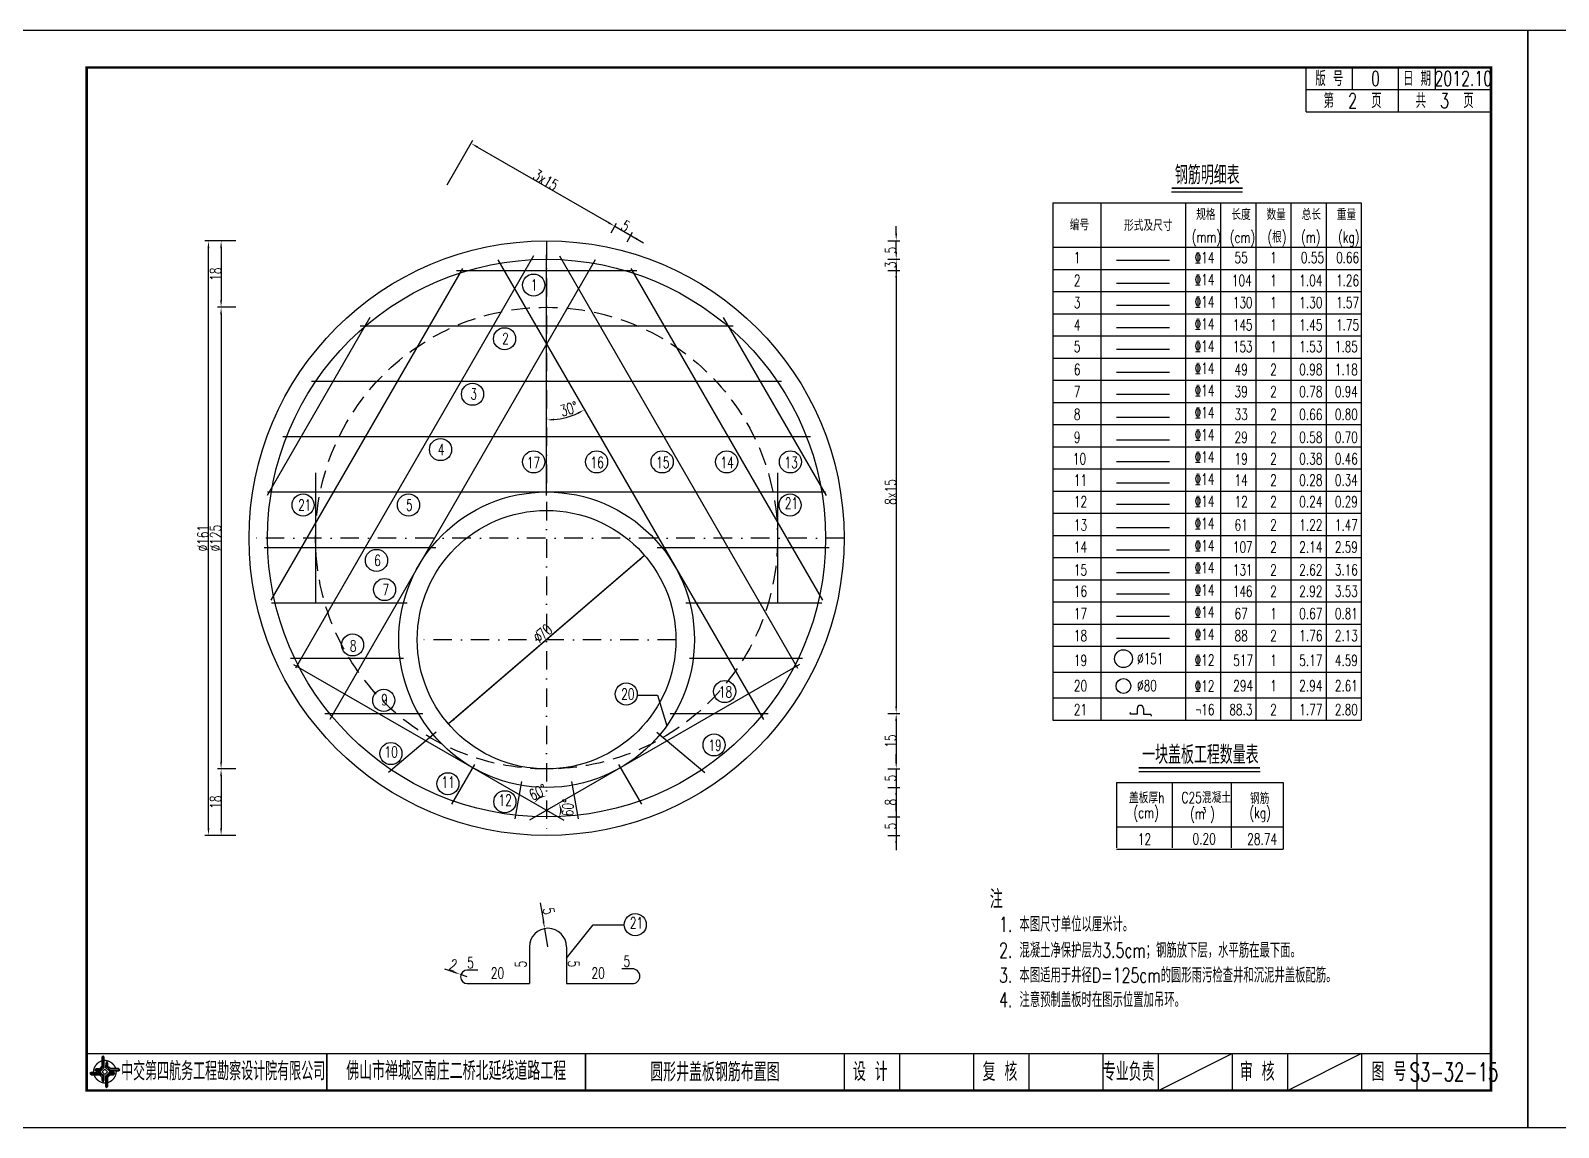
# Model space of a CAD drawing. Extents: x 5781 to 12795, y 1434 to 2653.
# Drawn here: x 7056.2 to 7469.6, y 1795.1 to 2092.1 of the extents above; entities that cross this region are included whole.
import ezdxf
from ezdxf.enums import TextEntityAlignment as Align

# ---------------------------------------------------------------- set-up
doc = ezdxf.new("R2010")
doc.units = 0
doc.header["$LTSCALE"] = 5
doc.linetypes.add('DASHDOT', pattern=[1, 0.5, -0.25, 0, -0.25])
doc.linetypes.add('HIDDEN', pattern=[0.375, 0.25, -0.125])
doc.layers.get('0').update_dxf_attribs({"linetype": 'CONTINUOUS'})
for name, color, linetype in [('中心线', 2, 'DASHDOT'), ('图框', 7, 'CONTINUOUS'), ('尺寸标注', 4, 'CONTINUOUS'), ('文字', 7, 'CONTINUOUS'), ('文字字符', 7, 'CONTINUOUS'), ('结构', 7, 'CONTINUOUS'), ('钢筋', 1, 'CONTINUOUS')]:
    doc.layers.add(name, color=color, linetype=linetype)
doc.styles.get("Standard").update_dxf_attribs({"font": 'simplex1.shx', "width": 0.7, "bigfont": 'hztxt.shx'})

# ---------------------------------------------------------------- blocks, each defined once
blk = doc.blocks.new('series')
at = {"width": 0.75}
for tag, height, p in [('页码', 4, (-35, -19)), ('图名', 5, (-220, -282)), ('图号', 5, (-20, -282))]:
    blk.add_attdef(tag, text='', height=height, dxfattribs=at).set_placement(p, align=Align.MIDDLE_CENTER)
blk = doc.blocks.new('tb')
at = {"lineweight": -3}
h = blk.add_hatch(color=256, dxfattribs=at)
h.paths.add_polyline_path([(-1.23, -0.13), (-3.78, -0.14), (-4.14, -0.41), (-1.4, -0.44), (-0.56, -1.24), (-0.54, -2.62), (-0.27, -2.2), (-0.26, -1.06)])
h.paths.add_polyline_path([(0.13, -1.08), (0.14, -3.86), (0.41, -4.26), (0.44, -1.24), (1.25, -0.43), (2.66, -0.43), (2.26, -0.16), (1.07, -0.15)])
h.paths.add_polyline_path([(1.08, 0.3), (3.62, 0.3), (4.02, 0.56), (1.25, 0.57), (0.43, 1.39), (0.43, 2.8), (0.16, 2.41), (0.15, 1.24)])
h.paths.add_polyline_path([(-0.28, 1.21), (-0.28, 3.99), (-0.56, 4.39), (-0.57, 1.41), (-1.38, 0.6), (-2.74, 0.56), (-2.33, 0.3), (-1.2, 0.29)])
for p, q in [((-0.56, 4.39), (-0.57, 1.41)), ((-1.38, 0.6), (-2.74, 0.56)), ((-0.57, 1.41), (-1.38, 0.6)), ((0.43, 2.8), (0.43, 1.39)), ((0.43, 1.39), (1.25, 0.57)), ((1.25, 0.57), (4.02, 0.56)), ((-4.14, -0.41), (-1.4, -0.44)), ((-1.4, -0.44), (-0.56, -1.24)), ((-0.56, -1.24), (-0.54, -2.62)), ((0.41, -4.26), (0.44, -1.24)), ((0.44, -1.24), (1.25, -0.43)), ((1.25, -0.43), (2.66, -0.43))]:
    blk.add_line(p, q, dxfattribs=at)
at = {"lineweight": -3, "flags": 128}
for points in [[(-0.9, 3.99), (-0.9, 1.58), (-1.53, 0.91), (-2.34, 0.91), (-2.74, 0.56), (-2.33, 0.3), (-1.2, 0.29), (-0.28, 1.21), (-0.28, 3.99), (-0.56, 4.39)], [(-0.04, 0.77), (0.68, 0.04), (-0.04, -0.69), (-0.77, 0.05)], [(3.62, 0.92), (1.43, 0.92), (0.77, 1.54), (0.77, 2.38), (0.43, 2.8), (0.16, 2.41), (0.15, 1.24), (1.08, 0.3), (3.62, 0.3), (4.02, 0.56)], [(-3.73, -0.76), (-1.54, -0.76), (-0.89, -1.39), (-0.89, -2.21), (-0.54, -2.62), (-0.27, -2.2), (-0.26, -1.06), (-1.23, -0.13), (-3.78, -0.14), (-4.14, -0.41)], [(0.75, -3.85), (0.75, -1.43), (1.4, -0.78), (2.26, -0.78), (2.66, -0.43), (2.26, -0.16), (1.07, -0.15), (0.13, -1.08), (0.14, -3.86), (0.41, -4.26)]]:
    blk.add_lwpolyline(points, close=True, dxfattribs=at)
at = {"lineweight": -3, "const_width": 0.35, "flags": 128}
for points in [[(-0.9, 3.02, 0.324167), (-3.16, -0.14)], [(2.88, 0.92, 0.324403), (-0.24, 3.15)], [(0.75, -2.86, 0.325418), (3.02, 0.26)], [(-2.98, -0.76, 0.322976), (0.14, -2.98)]]:
    blk.add_lwpolyline(points, format="xyb", dxfattribs=at)
blk = doc.blocks.new('DIM')
at = {"layer": '尺寸标注'}
blk.add_solid([(-1, -0.125), (-1, 0.125), (0, 0)], dxfattribs=at)
blk = doc.blocks.new('123')
at = {"layer": '图框'}
blk.add_lwpolyline([(6201.38, 2092.12), (6201.38, 2389.12), (5781.38, 2389.12), (5781.38, 2092.12)], close=True, dxfattribs=at)

msp = doc.modelspace()

# ---------------------------------------------------------------- linework, layer by layer
for p, q in [((7364.9355, 2048.435), (7384.1648, 2048.435)), ((7356.0669, 1891.4824), (7388.9138, 1891.4824))]:
    msp.add_line(p, q)
at = {"const_width": 0.4}
for points in [[(7364.9355, 2049.435), (7384.1648, 2049.435)], [(7356.0669, 1892.4824), (7388.9138, 1892.4824)]]:
    msp.add_lwpolyline(points, dxfattribs=at)
at = {"layer": '中心线', "ltscale": 2}
for p, q in [((7195.8284, 2035.1811), (7195.8284, 1874.1811)), ((7276.3284, 1954.6811), (7115.3284, 1954.6811)), ((7230.8284, 1927.1811), (7160.8284, 1927.1811))]:
    msp.add_line(p, q, dxfattribs=at)
at = {"layer": '图框'}
for p, q in [((7401.3768, 2070.1207), (7401.3768, 2082.1207)), ((7413.8768, 2076.1207), (7413.8768, 2082.1207)), ((7426.3768, 2076.1207), (7426.3768, 2082.1207)), ((7436.3768, 2076.1207), (7436.3768, 2082.1207)), ((7401.3768, 2076.1207), (7451.3768, 2076.1207)), ((7426.3768, 2070.1207), (7426.3768, 2076.1207)), ((7401.3768, 2070.1207), (7451.3768, 2070.1207)), ((7361.3768, 1805.1207), (7381.3768, 1815.1207)), ((7416.3768, 1815.1207), (7396.3768, 1805.1207))]:
    msp.add_line(p, q, dxfattribs=at)
for points, const_width in [([(7451.3768, 2082.1207), (7071.3768, 2082.1207), (7071.3768, 1805.1207), (7451.3768, 1805.1207), (7451.3768, 2082.1207)], 0.7), ([(7071.3768, 1815.1207), (7451.3768, 1815.1207)], 0.4), ([(7136.3768, 1815.1207), (7136.3768, 1805.1207)], 0.4), ([(7206.3768, 1805.1207), (7206.3768, 1815.1207)], 0.4), ([(7276.3768, 1805.1207), (7276.3768, 1815.1207)], 0.4), ([(7291.3768, 1805.1207), (7291.3768, 1815.1207)], 0.4), ([(7311.3768, 1805.1207), (7311.3768, 1815.1207)], 0.4), ([(7326.3768, 1805.1207), (7326.3768, 1815.1207)], 0.4), ([(7346.3768, 1805.1207), (7346.3768, 1815.1207)], 0.4), ([(7346.3768, 1805.1207), (7346.3768, 1815.1207)], 0.4), ([(7361.3768, 1805.1207), (7361.3768, 1815.1207)], 0.4), ([(7381.3768, 1805.1207), (7381.3768, 1815.1207)], 0.4), ([(7396.3768, 1805.1207), (7396.3768, 1815.1207)], 0.4), ([(7416.3768, 1805.1207), (7416.3768, 1815.1207)], 0.4), ([(7431.3768, 1805.1207), (7431.3768, 1815.1207)], 0.4)]:
    msp.add_lwpolyline(points, dxfattribs=dict(at, const_width=const_width))
at = {"layer": '尺寸标注'}
for p, q in [((7168.9444, 2050.3634), (7175.9118, 2062.4313)), ((7177.1438, 2060.5653), (7212.5412, 2040.1286)), ((7212.5412, 2040.1286), (7210.8091, 2041.1286)), ((7213.2669, 2037.3856), (7214.7732, 2039.9946)), ((7213.2669, 2037.3856), (7214.7732, 2039.9946)), ((7214.2732, 2039.1286), (7222.0675, 2034.6286)), ((7290.4323, 2037.1811), (7290.4323, 2039.1811)), ((7107.5601, 2035.1811), (7103.3343, 2035.1811)), ((7111.7219, 2035.1811), (7106.7601, 2035.1811)), ((7217.597, 2034.8856), (7219.1034, 2037.4946)), ((7288.2082, 2035.1811), (7291.4323, 2035.1811)), ((7290.4323, 2032.1811), (7290.4323, 2035.1811)), ((7104.3343, 1876.1811), (7104.3343, 2033.1811)), ((7107.7601, 2033.1811), (7107.7601, 2019.1811)), ((7288.2082, 2030.1811), (7291.4323, 2030.1811)), ((7288.2082, 2030.1811), (7291.4323, 2030.1811)), ((7288.2082, 2027.1811), (7291.4323, 2027.1811)), ((7288.2082, 2027.1811), (7291.4323, 2027.1811)), ((7290.4323, 2028.1811), (7290.4323, 2026.1811)), ((7290.4323, 2025.1811), (7290.4323, 1909.1811)), ((7290.4323, 2025.1811), (7290.4323, 2023.1811)), ((7111.7219, 2017.1811), (7106.7601, 2017.1811)), ((7111.7219, 2017.1811), (7106.7601, 2017.1811)), ((7107.7601, 2015.1811), (7107.7601, 1894.1811)), ((7222.3682, 1949.9986), (7169.2885, 1904.3637)), ((7220.8517, 1948.6947), (7170.805, 1905.6676)), ((7222.2378, 1950.1502), (7221.7163, 1950.7569)), ((7220.3561, 1912.1382), (7225.8549, 1912.1382)), ((7225.8549, 1912.1382), (7228.3573, 1903.9031)), ((7288.2082, 1907.1811), (7291.4323, 1907.1811)), ((7288.2082, 1907.1811), (7291.4323, 1907.1811)), ((7169.1581, 1904.5154), (7168.6366, 1905.122)), ((7290.4323, 1905.1811), (7290.4323, 1894.1811)), ((7290.4323, 1894.1811), (7290.4323, 1896.1811)), ((7111.7219, 1892.1811), (7106.7601, 1892.1811)), ((7111.7219, 1892.1811), (7106.7601, 1892.1811)), ((7107.7601, 1890.1811), (7107.7601, 1876.1811)), ((7288.2082, 1892.1811), (7291.4323, 1892.1811)), ((7288.2082, 1892.1811), (7291.4323, 1892.1811)), ((7290.4323, 1892.1811), (7290.4323, 1870.1811)), ((7288.2082, 1887.1811), (7291.4323, 1887.1811)), ((7288.2082, 1887.1811), (7291.4323, 1887.1811)), ((7290.4323, 1885.1811), (7290.4323, 1883.1811)), ((7290.4323, 1885.1811), (7290.4323, 1881.1811)), ((7290.4323, 1881.1811), (7290.4323, 1883.1811)), ((7288.2082, 1879.1811), (7291.4323, 1879.1811)), ((7288.2082, 1879.1811), (7291.4323, 1879.1811)), ((7107.5601, 1874.1811), (7103.3343, 1874.1811)), ((7111.7219, 1874.1811), (7106.7601, 1874.1811)), ((7288.2082, 1874.1811), (7291.4323, 1874.1811)), ((7194.0594, 1855.9116), (7194.9632, 1850.9262)), ((7196.212, 1844.0384), (7195.32, 1848.9582)), ((7201.212, 1840.9631), (7208.4565, 1850.0205)), ((7208.4565, 1850.0205), (7216.8223, 1850.0205)), ((7168.2297, 1838.0994), (7170.6145, 1837.2445)), ((7174.3798, 1835.8946), (7172.4971, 1836.5695))]:
    msp.add_line(p, q, dxfattribs=at)
at = {"layer": '尺寸标注', "color": 1}
for p, q in [((7133.3284, 1972.3692), (7133.3284, 1936.9931)), ((7258.3284, 1972.3692), (7258.3284, 1936.9931)), ((7355.6716, 1907.0515), (7353.8521, 1907.0515)), ((7355.6716, 1908.571), (7355.6716, 1907.0515)), ((7357.3335, 1908.571), (7357.3335, 1907.0515)), ((7357.3335, 1907.0515), (7359.3207, 1907.0515)), ((7191.212, 1844.0384), (7191.212, 1834.0639)), ((7201.212, 1844.0384), (7201.212, 1834.0639)), ((7177.2561, 1837.7253), (7174.3798, 1837.7253)), ((7219.0503, 1838.0885), (7216.1741, 1838.0885)), ((7174.3798, 1834.0639), (7191.212, 1834.0639)), ((7201.212, 1834.0639), (7219.0503, 1834.0639))]:
    msp.add_line(p, q, dxfattribs=at)
at = {"layer": '尺寸标注'}
for centre in [(7192.3226, 2023.2064), (7184.4508, 2008.6556), (7175.7905, 1993.6556), (7167.1302, 1978.6556), (7192.3226, 1975.3415), (7209.3637, 1975.3415), (7227.1062, 1975.3415), (7244.5547, 1975.3415), (7261.8111, 1975.3415), (7129.9539, 1963.6556), (7158.47, 1963.6556), (7261.7258, 1963.6556), (7149.8097, 1948.6556), (7151.9905, 1940.7726), (7143.3303, 1925.7726), (7217.3799, 1912.4757), (7244.0353, 1913.1541), (7151.7848, 1910.7726), (7153.7013, 1896.3693), (7241.1582, 1898.7003), (7169.1236, 1888.1886), (7184.5406, 1883.3147), (7219.8175, 1850.0205)]:
    msp.add_circle(centre, 2.9952, dxfattribs=at)
for centre, radius, start, end in [((7195.8284, 2007.1811), 20.499, 275.59233, 294.40767), ((7195.8284, 1880.9931), 3.9482, 119.34337, 120.65663), ((7195.8284, 1880.9931), 3.9207, 359.553717, 0.446283)]:
    msp.add_arc(centre, radius, start, end, dxfattribs=at)
at = {"layer": '尺寸标注', "color": 1}
for centre, radius, start, end in [((7353.8521, 1907.2378), 0.1863, 90, 270), ((7356.5025, 1908.571), 0.8309, 0, 180), ((7359.3207, 1906.6698), 0.1863, 270, 90), ((7196.212, 1844.0384), 5, 0, 180), ((7174.3798, 1835.8946), 1.8307, 90, 270), ((7219.0503, 1836.0762), 2.0123, 270, 90)]:
    msp.add_arc(centre, radius, start, end, dxfattribs=at)
at = {"layer": '文字'}
for p, q in [((7378.1919, 2045.435), (7378.1919, 1905.435)), ((7387.7065, 2045.435), (7387.7065, 1905.435)), ((7397.2211, 2045.435), (7397.2211, 1905.435)), ((7406.7357, 2045.435), (7406.7357, 1905.435)), ((7332.85, 2033.435), (7416.2502, 2033.435)), ((7332.85, 2027.435), (7416.2502, 2027.435)), ((7332.85, 2021.435), (7416.2502, 2021.435)), ((7332.85, 2015.435), (7416.2502, 2015.435)), ((7332.85, 2009.435), (7416.2502, 2009.435)), ((7332.85, 2003.435), (7416.2502, 2003.435)), ((7332.85, 1997.435), (7416.2502, 1997.435)), ((7332.85, 1991.435), (7416.2502, 1991.435)), ((7332.85, 1985.435), (7416.2502, 1985.435)), ((7332.85, 1979.435), (7416.2502, 1979.435)), ((7332.85, 1973.435), (7416.2502, 1973.435)), ((7332.85, 1967.435), (7416.2502, 1967.435)), ((7332.85, 1961.435), (7416.2502, 1961.435)), ((7332.85, 1955.435), (7416.2502, 1955.435)), ((7332.85, 1949.435), (7416.2502, 1949.435)), ((7332.85, 1943.435), (7416.2502, 1943.435)), ((7332.85, 1937.435), (7416.2502, 1937.435)), ((7332.85, 1931.435), (7416.2502, 1931.435)), ((7332.85, 1925.435), (7416.2502, 1925.435)), ((7332.85, 1918.435), (7416.2502, 1918.435)), ((7332.85, 1911.435), (7416.2502, 1911.435)), ((7365.0825, 1888.4824), (7365.0825, 1870.8555)), ((7381.0825, 1888.4824), (7381.0825, 1870.8555)), ((7350.0825, 1876.4824), (7395.1874, 1876.4824))]:
    msp.add_line(p, q, dxfattribs=at)
at = {"layer": '文字字符', "color": 1, "linetype": 'ByBlock'}
for p, q in [((7332.85, 2045.435), (7332.85, 1905.435)), ((7332.85, 2045.435), (7416.2502, 2045.435)), ((7416.2502, 2045.435), (7416.2502, 1905.435)), ((7332.85, 1905.435), (7416.2502, 1905.435)), ((7350.0825, 1888.4824), (7395.1874, 1888.4824)), ((7350.0825, 1888.4824), (7350.0825, 1870.8555)), ((7395.1874, 1888.4824), (7395.1874, 1870.4824)), ((7350.0825, 1870.4824), (7395.1874, 1870.4824))]:
    msp.add_line(p, q, dxfattribs=at)
at = {"layer": '文字字符', "linetype": 'ByBlock'}
for p, q in [((7345.85, 2045.435), (7345.85, 1905.435)), ((7368.6773, 2045.435), (7368.6773, 1905.435))]:
    msp.add_line(p, q, dxfattribs=at)
at = {"layer": '结构'}
for centre, radius in [((7195.8284, 1954.6811), 80.5), ((7195.8284, 1927.1811), 35)]:
    msp.add_circle(centre, radius, dxfattribs=at)
at = {"layer": '结构', "linetype": 'HIDDEN', "ltscale": 4}
msp.add_circle((7195.8284, 1954.6811), 62.5, dxfattribs=at)
at = {"layer": '钢筋'}
for p, q in [((7192.3177, 2031.1005), (7127.8919, 1919.5117)), ((7209.0228, 2030.0347), (7137.1675, 1905.5776)), ((7182.6339, 2030.0347), (7254.4892, 1905.5776)), ((7195.8284, 1966.2263), (7195.8284, 2031.3521)), ((7199.339, 2031.1005), (7263.7648, 1919.5117)), ((7350.0726, 2029.9588), (7364.4028, 2029.9588)), ((7173.0383, 2027.7076), (7121.1906, 1937.9047)), ((7171.4152, 2027.1811), (7220.2415, 2027.1811)), ((7218.6184, 2027.7076), (7270.4661, 1937.9047)), ((7350.0726, 2023.754), (7364.4028, 2023.754)), ((7350.0726, 2017.7733), (7364.4028, 2017.7733)), ((7148.0496, 2014.426), (7120.1985, 1966.1863)), ((7243.6071, 2014.426), (7271.4582, 1966.1863)), ((7145.3704, 2012.1811), (7246.2863, 2012.1811)), ((7350.0726, 2011.7268), (7364.4028, 2011.7268)), ((7350.0726, 2005.8591), (7364.4028, 2005.8591)), ((7132.2202, 1997.1811), (7259.4365, 1997.1811)), ((7350.0726, 1999.6422), (7364.4028, 1999.6422)), ((7350.0726, 1993.6645), (7364.4028, 1993.6645)), ((7350.0726, 1987.4809), (7364.4028, 1987.4809)), ((7124.4421, 1982.1811), (7267.2146, 1982.1811)), ((7350.0726, 1981.2865), (7364.4028, 1981.2865)), ((7350.0726, 1975.452), (7364.4028, 1975.452)), ((7350.0726, 1969.6918), (7364.4028, 1969.6918)), ((7120.3565, 1967.1811), (7271.3002, 1967.1811)), ((7350.0726, 1963.8461), (7364.4028, 1963.8461)), ((7350.0726, 1957.5429), (7364.4028, 1957.5429)), ((7119.3692, 1952.1811), (7165.8951, 1952.1811)), ((7225.7616, 1952.1811), (7272.2875, 1952.1811)), ((7350.0726, 1951.5548), (7364.4028, 1951.5548)), ((7350.0726, 1945.3776), (7364.4028, 1945.3776)), ((7350.0726, 1939.6023), (7364.4028, 1939.6023)), ((7121.3569, 1937.1811), (7158.1322, 1937.1811)), ((7233.5245, 1937.1811), (7270.2998, 1937.1811)), ((7350.0726, 1933.5439), (7364.4028, 1933.5439)), ((7350.0726, 1927.5948), (7364.4028, 1927.5948)), ((7126.5752, 1922.1811), (7157.1502, 1922.1811)), ((7127.3848, 1920.509), (7200.4562, 1878.3212)), ((7264.2719, 1920.509), (7191.2005, 1878.3212)), ((7234.5065, 1922.1811), (7265.0815, 1922.1811)), ((7135.8617, 1907.1811), (7162.347, 1907.1811)), ((7229.3097, 1907.1811), (7255.795, 1907.1811)), ((7165.9526, 1902.1124), (7153.0328, 1891.2714)), ((7225.7041, 1902.1124), (7238.6239, 1891.2714)), ((7176.3284, 1893.4061), (7170.1091, 1882.6341)), ((7215.3284, 1893.4061), (7221.5476, 1882.6341)), ((7189.0561, 1888.7736), (7187.2729, 1878.661)), ((7202.6006, 1888.7736), (7204.3838, 1878.661))]:
    msp.add_line(p, q, dxfattribs=at)
for centre, radius in [((7195.8284, 1954.6811), 75.5), ((7195.8284, 1927.1811), 40), ((7351.9285, 1922.0501), 2.4199), ((7351.9285, 1914.6366), 2)]:
    msp.add_circle(centre, radius, dxfattribs=at)

# ---------------------------------------------------------------- block references
at = {"layer": '图框'}
ref = msp.add_blockref('series', (7461.3768, 2092.1207), dxfattribs=at)
ref.add_attrib('页码', '第  2  页    共  3  页', dxfattribs={"layer": '0', "height": 4, "width": 0.7}).set_placement((7426.3768, 2073.1207), align=Align.MIDDLE_CENTER)
ref.add_attrib('图名', '圆形井盖板钢筋布置图', dxfattribs={"layer": '0', "height": 5, "width": 0.7}).set_placement((7241.3768, 1810.1207), align=Align.MIDDLE_CENTER)
ref.add_attrib('图号', 'S3-32-15', dxfattribs={"layer": '0', "height": 5, "width": 0.65}).set_placement((7441.3768, 1810.1207), align=Align.MIDDLE_CENTER)
at = {"layer": '图框', "lineweight": -3}
msp.add_blockref('tb', (7076.3725, 1810.1261), dxfattribs=at)
at = {"layer": '尺寸标注'}
for p in [(1260, -297), (1680, -297)]:
    msp.add_blockref('123', p, dxfattribs=at)
at = {"layer": '尺寸标注', "yscale": 2, "zscale": 2}
for p, xscale, rotation in [((7175.4118, 2061.5653), 2.000000000000164, 150.0000000000027), ((7214.2732, 2039.1286), 2.000000000000164, 330.0000000000027), ((7214.2732, 2039.1286), 2.000000000000164, 330.0000000000027), ((7104.3343, 2035.1811), 2, 90), ((7107.7601, 2035.1811), 2, 90), ((7218.6034, 2036.6286), 2.000000000000164, 150.0000000000027), ((7290.4323, 2035.1811), 2, 270), ((7290.4323, 2030.1811), 2, 270), ((7290.4323, 2030.1811), 2, 90), ((7290.4323, 2027.1811), 2, 90), ((7290.4323, 2027.1811), 2, 90), ((7107.7601, 2017.1811), 2, 270), ((7107.7601, 2017.1811), 2, 90), ((7206.0778, 1989.4285), 1.999999999999921, 27.20383490809985), ((7195.8284, 1986.6822), 1.999999999999766, 182.7961650919011), ((7222.3682, 1949.9986), 2.000000000000286, 40.68703016497829), ((7290.4323, 1907.1811), 2, 270), ((7290.4323, 1907.1811), 2, 90), ((7169.2885, 1904.3637), 2.000000000000286, 220.6870301649783), ((7107.7601, 1892.1811), 2, 270), ((7290.4323, 1892.1811), 2, 270), ((7290.4323, 1892.1811), 2, 270), ((7107.7601, 1892.1811), 2, 90), ((7290.4323, 1887.1811), 2, 90), ((7290.4323, 1887.1811), 2, 90), ((7192.4091, 1882.9672), 2.000000000000159, 225.3283151107968), ((7195.8284, 1884.9413), 1.999999999999592, 14.67168488920223), ((7199.2238, 1882.9535), 1.999999999999942, 105.223141479166), ((7290.4323, 1879.1811), 2, 270), ((7290.4323, 1879.1811), 2, 270), ((7199.2238, 1879.0328), 2.000000000000181, 254.7768585208088), ((7104.3343, 1874.1811), 2, 270), ((7107.7601, 1874.1811), 2, 270), ((7290.4323, 1874.1811), 2, 90), ((7195.32, 1848.9582), 1.999999999999856, 280.2758838334339), ((7172.4971, 1836.5695), 1.999999999999437, 340.2770055638721)]:
    msp.add_blockref('DIM', p, dxfattribs=dict(at, xscale=xscale, rotation=rotation))

# ---------------------------------------------------------------- texts
at = {"layer": '图框', "color": 7}
for s, height, width, p in [('版 号', 4, 0.7, (7407.6268, 2079.1207)), ('0', 4, 0.7, (7420.1268, 2079.1207)), ('日 期', 4, 0.7, (7431.3768, 2079.1207)), ('2012.10', 4, 0.7, (7443.8768, 2079.1207)), ('中交第四航务工程勘察设计院有限公司', 5, 0.65, (7108.3076, 1810.3692)), ('佛山市禅城区南庄二桥北延线道路工程', 5, 0.7, (7171.3768, 1810.4354)), ('设 计', 5, 0.7, (7283.4214, 1810.2153)), ('复 核', 5, 0.7, (7318.5163, 1810.2153)), ('专业负责', 5, 0.7, (7353.367, 1810.2153)), ('审 核', 5, 0.7, (7388.1408, 1810.2153)), ('图 号', 5, 0.7, (7423.76, 1810.2153))]:
    msp.add_text(s, height=height, dxfattribs=dict(at, width=width)).set_placement(p, align=Align.MIDDLE_CENTER)
at = {"layer": '图框', "color": 7, "width": 0.7}
msp.add_text('注', height=5, dxfattribs=at).set_placement((7315.7697, 1859.4259), align=Align.TOP_LEFT)
at = {"layer": '尺寸标注', "color": 7, "width": 0.7}
for s, p in [('1', (7191.5277, 2021.7378)), ('2', (7183.817, 2007.2174)), ('3', (7175.2025, 1992.2415)), ('4', (7166.4248, 1977.1823)), ('16', (7207.7268, 1973.6632)), ('15', (7225.4693, 1973.6632)), ('14', (7242.9178, 1973.6632)), ('13', (7260.1742, 1973.6632)), ('21', (7128.5729, 1962.152)), ('5', (7157.7932, 1962.1195)), ('21', (7260.3013, 1962.652)), ('6', (7149.1883, 1947.1509)), ('7', (7151.4025, 1939.201)), ('8', (7142.6391, 1924.0128)), ('18', (7242.4353, 1911.5425)), ('9', (7151.0901, 1909.431)), ('20', (7215.999, 1910.9604)), ('10', (7151.9933, 1895.2998)), ('19', (7239.6046, 1897.1141)), ('11', (7167.4156, 1887.1191)), ('12', (7182.8326, 1882.2453)), ('21', (7218.393, 1849.0169)), ('5', (7174.3778, 1838.2098)), ('5', (7216.6081, 1838.6265)), ('20', (7180.7252, 1835.4364)), ('20', (7207.9819, 1835.4364))]:
    msp.add_text(s, height=3, dxfattribs=at).set_placement(p)
for s, rotation, p in [('30°', 16.939643, (7200.0519, 1987.5615)), ('70', 40.68703, (7194.9535, 1927.0884)), ('∅', 40.68703, (7193.8558, 1926.1447)), ('5', 90, (7190.3717, 1838.4128)), ('5', 270, (7201.648, 1840.294))]:
    msp.add_text(s, height=3, rotation=rotation, dxfattribs=at).set_placement(p)
at = {"layer": '尺寸标注', "color": 7, "linetype": 'Continuous', "width": 0.7}
for s, p in [('1. 本图尺寸单位以厘米计。', (7318.2624, 1848.1264)), ('2. 混凝土净保护层为3.5cm；钢筋放下层，水平筋在最下面。', (7318.2624, 1841.0893)), ('3. 本图适用于井径D=125cm的圆形雨污检查井和沉泥井盖板配筋。', (7318.2624, 1834.3498)), ('4. 注意预制盖板时在图示位置加吊环。', (7318.2624, 1827.695))]:
    msp.add_text(s, height=4, dxfattribs=at).set_placement(p)
at = {"layer": '尺寸标注', "color": 7, "char_height": 3, "attachment_point": 5}
for s, insert, rotation in [('\\A1;3x15', (7195.5925, 2051.646), 330), ('\\A1;5', (7217.1883, 2039.1776), 330), ('\\A1;5', (7288.9323, 2032.6811), 90), ('\\A1;18', (7106.2601, 2026.1811), 90), ('\\A1;3', (7288.9323, 2028.6811), 90), ('\\A1;8x15', (7288.9323, 1967.1811), 90), ('\\A1;%%c161', (7102.8343, 1954.6811), 90), ('∅125', (7106.2601, 1954.6811), 90), ('\\A1;15', (7288.9323, 1899.6811), 90), ('\\A1;5', (7288.9323, 1889.6811), 90), ('\\A1;60°', (7193.4778, 1885.9082), 25.559213), ('\\A1;18', (7106.2601, 1883.1811), 90), ('\\A1;60°', (7201.5939, 1881.7347), 88.151397), ('\\A1;8', (7288.9323, 1883.1811), 90), ('\\A1;5', (7288.9323, 1876.6811), 90), ('\\A1;5', (7196.405, 1853.7187), 280.275884), ('\\A1;2', (7170.5604, 1839.1245), 340.277006)]:
    msp.add_mtext(s, dxfattribs=dict(at, insert=insert, rotation=rotation))
at = {"layer": '尺寸标注', "color": 7, "insert": (7192.3237, 1975.0969), "char_height": 3, "attachment_point": 5}
msp.add_mtext('17', dxfattribs=at)
at = {"layer": '文字', "color": 7, "width": 0.7}
for s, height, p in [('钢筋明细表', 5, (7365.8655, 2050.4982)), ('规格', 3, (7371.5911, 2040.8192)), ('长度', 3, (7381.1057, 2040.8192)), ('数量', 3, (7390.6203, 2040.8192)), ('总长', 3, (7400.1349, 2040.8192)), ('重量', 3, (7409.6495, 2040.8192)), ('编号', 3, (7337.4023, 2038.0178)), ('形式及尺寸', 3, (7352.0815, 2037.8653)), ('(mm)', 3, (7370.4095, 2034.7483)), ('(cm)', 3, (7380.7366, 2034.6316)), ('(根)', 3, (7390.8839, 2034.682)), ('(m)', 3, (7400.0184, 2034.682)), ('(kg)', 3, (7410.0141, 2034.682)), ('1', 3, (7338.5226, 2029.1557)), ('%%13214', 3, (7371.1646, 2029.1557)), ('55', 3, (7381.9431, 2029.1557)), ('1', 3, (7391.6603, 2029.1557)), ('0.55', 3, (7399.9283, 2029.1557)), ('0.66', 3, (7409.4429, 2029.1557)), ('2', 3, (7338.5226, 2022.9509)), ('%%13214', 3, (7371.1646, 2023.1557)), ('104', 3, (7381.2983, 2022.9509)), ('1', 3, (7391.6603, 2022.9509)), ('1.04', 3, (7399.4729, 2022.9509)), ('1.26', 3, (7409.4429, 2022.9509)), ('3', 3, (7338.5226, 2016.9702)), ('%%13214', 3, (7371.1646, 2017.1557)), ('130', 3, (7381.4851, 2016.9702)), ('1', 3, (7391.6603, 2016.9702)), ('1.30', 3, (7399.4729, 2016.9702)), ('1.57', 3, (7409.4429, 2016.9702)), ('4', 3, (7338.5226, 2010.9237)), ('%%13214', 3, (7371.1646, 2011.1557)), ('145', 3, (7381.4851, 2010.9237)), ('1', 3, (7391.6603, 2010.9237)), ('1.45', 3, (7399.4729, 2010.9237)), ('1.75', 3, (7409.4429, 2010.9237)), ('5', 3, (7338.5226, 2005.056)), ('%%13214', 3, (7371.1646, 2005.1557)), ('153', 3, (7381.4851, 2005.056)), ('1', 3, (7391.6603, 2005.056)), ('1.53', 3, (7399.4729, 2005.056)), ('1.85', 3, (7409.0854, 2005.056)), ('6', 3, (7338.5226, 1998.8391)), ('%%13214', 3, (7371.1646, 1999.1557)), ('49', 3, (7381.9431, 1998.8391)), ('2', 3, (7391.6603, 1998.8391)), ('0.98', 3, (7399.4729, 1998.8391)), ('1.18', 3, (7409.0854, 1998.8391)), ('7', 3, (7338.5226, 1992.8614)), ('%%13214', 3, (7371.1646, 1993.1557)), ('39', 3, (7381.9431, 1992.8614)), ('2', 3, (7391.6603, 1992.8614)), ('0.78', 3, (7399.4729, 1992.8614)), ('0.94', 3, (7409.0854, 1992.8614)), ('8', 3, (7338.5226, 1986.6778)), ('%%13214', 3, (7371.1646, 1987.1557)), ('33', 3, (7381.9431, 1986.6778)), ('2', 3, (7391.6603, 1986.6778)), ('0.66', 3, (7399.4729, 1986.6778)), ('0.80', 3, (7409.0854, 1986.6778)), ('9', 3, (7338.5226, 1980.4834)), ('%%13214', 3, (7371.1646, 1981.1557)), ('29', 3, (7381.9431, 1980.4834)), ('2', 3, (7391.6603, 1980.4834)), ('0.58', 3, (7399.4729, 1980.4834)), ('0.70', 3, (7409.0854, 1980.4834)), ('10', 3, (7338.2562, 1974.6489)), ('%%13214', 3, (7371.1646, 1975.1557)), ('19', 3, (7381.9431, 1974.6489)), ('2', 3, (7391.6603, 1974.6489)), ('0.38', 3, (7399.4729, 1974.6489)), ('0.46', 3, (7409.0854, 1974.6489)), ('%%13214', 3, (7371.1646, 1969.1557)), ('11', 3, (7338.5226, 1968.8887)), ('14', 3, (7381.9431, 1968.8887)), ('2', 3, (7391.6603, 1968.8887)), ('0.28', 3, (7399.4729, 1968.8887)), ('0.34', 3, (7409.0854, 1968.8887)), ('12', 3, (7338.5226, 1963.043)), ('%%13214', 3, (7371.1646, 1963.1557)), ('12', 3, (7381.9431, 1963.043)), ('2', 3, (7391.6603, 1963.043)), ('0.24', 3, (7399.4729, 1963.043)), ('0.29', 3, (7409.0854, 1963.043)), ('13', 3, (7338.5226, 1956.7398)), ('%%13214', 3, (7371.1646, 1957.1557)), ('61', 3, (7381.9431, 1956.7398)), ('2', 3, (7391.6603, 1956.7398)), ('1.22', 3, (7399.4729, 1956.7398)), ('1.47', 3, (7409.0854, 1956.7398)), ('14', 3, (7338.5226, 1950.7517)), ('%%13214', 3, (7371.1646, 1951.1557)), ('107', 3, (7381.4851, 1950.7517)), ('2', 3, (7391.6603, 1950.7517)), ('2.14', 3, (7399.4729, 1950.7517)), ('2.59', 3, (7409.0854, 1950.7517)), ('15', 3, (7338.5226, 1944.5745)), ('%%13214', 3, (7371.1646, 1945.1557)), ('131', 3, (7381.4851, 1944.5745)), ('2', 3, (7391.6603, 1944.5745)), ('2.62', 3, (7399.4729, 1944.5745)), ('3.16', 3, (7409.0854, 1944.5745)), ('16', 3, (7338.5226, 1938.7991)), ('%%13214', 3, (7371.1646, 1939.1557)), ('146', 3, (7381.4851, 1938.7991)), ('2', 3, (7391.6603, 1938.7991)), ('2.92', 3, (7399.4729, 1938.7991)), ('3.53', 3, (7409.0854, 1938.7991)), ('17', 3, (7338.5226, 1932.7408)), ('%%13214', 3, (7371.1646, 1933.1557)), ('67', 3, (7381.9431, 1932.7408)), ('1', 3, (7391.6603, 1932.7408)), ('0.67', 3, (7399.4729, 1932.7408)), ('0.81', 3, (7409.0854, 1932.7408)), ('18', 3, (7338.5226, 1926.7917)), ('%%13214', 3, (7371.1646, 1927.1557)), ('88', 3, (7381.9431, 1926.7917)), ('2', 3, (7391.6603, 1926.7917)), ('1.76', 3, (7399.4729, 1926.7917)), ('2.13', 3, (7409.0854, 1926.7917)), ('19', 3, (7338.5226, 1920.0774)), ('%%c151', 3, (7355.5981, 1920.5698)), ('%%13212', 3, (7371.1646, 1920.1557)), ('517', 3, (7381.6351, 1920.0774)), ('1', 3, (7391.6603, 1920.0774)), ('5.17', 3, (7399.4729, 1920.0774)), ('4.59', 3, (7409.0854, 1920.0774)), ('20', 3, (7338.5226, 1913.2067)), ('%%c80', 3, (7355.5981, 1913.2514)), ('%%13212', 3, (7371.1646, 1913.1557)), ('294', 3, (7381.6351, 1913.2067)), ('1', 3, (7391.6603, 1913.2067)), ('2.94', 3, (7399.4729, 1913.2067)), ('2.61', 3, (7409.0854, 1913.2067)), ('21', 3, (7338.5226, 1906.7567)), ('¬16', 3, (7371.3935, 1906.7567)), ('88.3', 3, (7380.5773, 1906.7567)), ('2', 3, (7391.6603, 1906.7567)), ('1.77', 3, (7399.4729, 1906.7567)), ('2.80', 3, (7409.0854, 1906.7567)), ('一块盖板工程数量表', 5, (7356.9969, 1893.5456)), ('盖板厚h', 3, (7353.4262, 1882.8928)), ('C25混凝土', 3, (7367.6644, 1882.9483)), ('钢筋', 3, (7386.1595, 1882.7265)), ('(cm)', 3, (7354.6155, 1878.8815)), ('(m )', 3, (7369.9737, 1878.5726)), ('3', 1.5, (7373.195, 1880.245)), ('(kg)', 3, (7386.0511, 1878.8434)), ('12', 3, (7355.8458, 1871.6875)), ('0.20', 3, (7370.6059, 1871.7569)), ('28.74', 3, (7385.4246, 1871.6875))]:
    msp.add_text(s, height=height, dxfattribs=at).set_placement(p)

doc.saveas('drawing.dxf')
